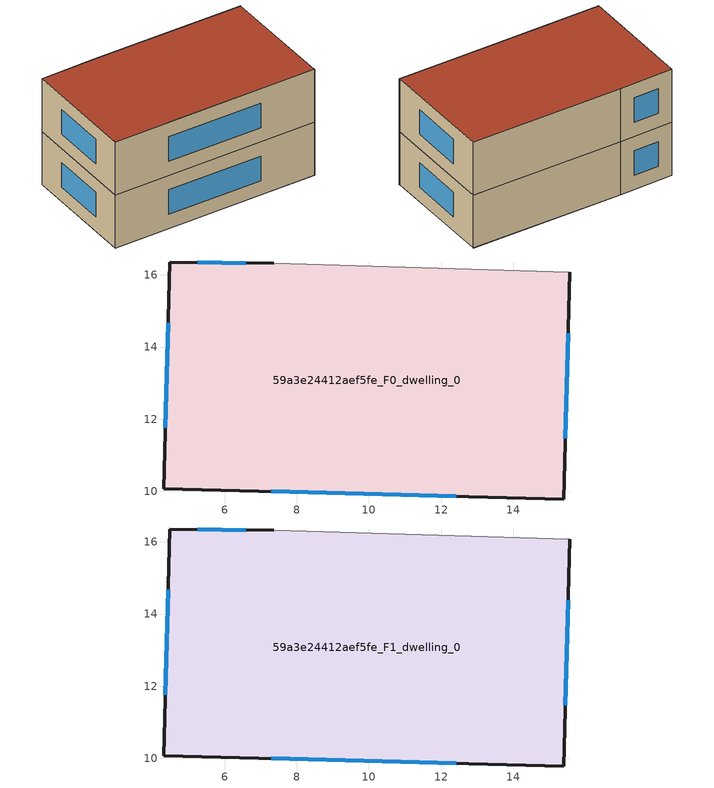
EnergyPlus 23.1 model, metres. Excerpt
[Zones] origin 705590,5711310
59a3e24412aef5fe_F0_dwelling_0
 floor ground (EU_floor_Construction): 15.57,16.07 15.41,9.79 4.31,10.07 4.47,16.36 7.36,16.32 z0
 wall outside (EU_wall_Construction): 7.36,16.32 4.47,16.36 4.31,10.07 15.41,9.79 15.57,16.07 z0:3
 wall adiabatic (EU_wall_Construction): 15.57,16.07 7.36,16.32 z0:3
 window (EU_Window_Construction): 7.29,9.99 12.42,9.86 / 4.43,14.67 4.35,11.76 / 6.58,16.33 5.25,16.35 / 15.45,11.47 15.52,14.38 z0.81:2.19
59a3e24412aef5fe_F1_dwelling_0
 floor to 59a3e24412aef5fe_F0_dwelling_0 (EU_floor_Construction): 15.57,16.07 15.4,9.79 4.31,10.07 4.47,16.36 7.36,16.32 z3
 wall outside (EU_wall_Construction): 7.36,16.32 4.47,16.36 4.31,10.07 15.41,9.79 15.57,16.07 z3:6
 wall adiabatic (EU_wall_Construction): 15.57,16.07 7.36,16.32 z3:6
 window (EU_Window_Construction): 7.29,9.99 12.42,9.86 / 4.43,14.67 4.35,11.76 / 6.58,16.33 5.25,16.35 / 15.45,11.47 15.52,14.38 z3.81:5.19
 roof outside (EU_roof_Construction): 15.41,9.79 15.57,16.07 7.36,16.32 4.47,16.36 4.31,10.07 z6
shading: 7.09,10.01 15.45,9.78 / 15.57,16.07 7.36,16.32 z0:6
[Building]
EU S2 Campaign: North Axis=0; Terrain=City; Solar Distribution=FullExterior
[Site:Location]
London: Latitude=51.5; Longitude=-0.5; Time Zone=0; Elevation=25
[SizingPeriod:WeatherFileDays]
AnnualSizingPeriod: Begin Month=1; Begin Day of Month=1; End Month=12; End Day of Month=31; Day of Week for Start Day=Monday; Use Weather File Daylight Saving Period=No; Use Weather File Rain and Snow Indicators=No
[MATERIAL]
EU_InternalMass_Material: Roughness=MediumRough; Thickness=0.1; Conductivity=1; Density=1800; Specific Heat=900; Thermal Absorptance=0.9; Solar Absorptance=0.7; Visible Absorptance=0.7
[MATERIAL:NOMASS] Roughness=MediumRough; Thermal Absorptance=0.9; Solar Absorptance=0.7; Visible Absorptance=0.7
Name | Thermal Resistance
EU_wall_NoMass | 0.735294
EU_roof_NoMass | 0.520833
EU_floor_NoMass | 1.81159
[WINDOWMATERIAL:SIMPLEGLAZINGSYSTEM]
EU_Window_SimpleGlazing: UFactor=3.92; Solar Heat Gain Coefficient=0.85; Visible Transmittance=0.85
[CONSTRUCTION]
EU_wall_Construction: EU_wall_NoMass
EU_roof_Construction: EU_roof_NoMass
EU_floor_Construction: EU_floor_NoMass
EU_Window_Construction: EU_Window_SimpleGlazing
EU_InternalMass_Construction: EU_InternalMass_Material
[ZONE] Type=1; Multiplier=1; Ceiling Height=autocalculate; Floor Area=autocalculate; Part of Total Floor Area=Yes
Name | Volume
59a3e24412aef5fe_F0_dwelling_0 | 209.987
59a3e24412aef5fe_F1_dwelling_0 | 209.988
[INTERNALMASS] Construction=EU_InternalMass_Construction; Surface Area=69.996
Name | Zone or ZoneList
59a3e24412aef5fe_F0_dwelling_0_EU_InternalMass | 59a3e24412aef5fe_F0_dwelling_0
59a3e24412aef5fe_F1_dwelling_0_EU_InternalMass | 59a3e24412aef5fe_F1_dwelling_0
[OTHEREQUIPMENT] Fuel Type=Electricity; Design Level Calculation Method=Watts/Area; Power per Zone Floor Area=1; Fraction Latent=0; Fraction Radiant=0; Fraction Lost=0; Carbon Dioxide Generation Rate=0; EndUse Subcategory=EU_Step8_InternalGains
Name | Zone or ZoneList or Space or SpaceList | Schedule
EU_Step8_InternalGain_59a3e24412aef5fe_F0_dwelling_0_f000 | 59a3e24412aef5fe_F0_dwelling_0 | EU_Step8_GainSchedule_59a3e24412aef5fe_F0_dwelling_0_f000
EU_Step8_InternalGain_59a3e24412aef5fe_F1_dwelling_0_f000 | 59a3e24412aef5fe_F1_dwelling_0 | EU_Step8_GainSchedule_59a3e24412aef5fe_F1_dwelling_0_f000
[ZONEVENTILATION:DESIGNFLOWRATE] Schedule=EU_AlwaysOn; Design Flow Rate Calculation Method=AirChanges/Hour; Air Changes per Hour=0.48; Ventilation Type=Natural; Fan Pressure Rise=0; Fan Total Efficiency=1; Constant Term Coefficient=1; Temperature Term Coefficient=0; Velocity Term Coefficient=0; Velocity Squared Term Coefficient=0; Minimum Indoor Temperature=-100; Maximum Indoor Temperature=100; Delta Temperature=-100; Minimum Outdoor Temperature=-100; Maximum Outdoor Temperature=100; Maximum Wind Speed=40
Name | Zone or ZoneList or Space or SpaceList
EU_ConstantAir_59a3e24412aef5fe_F0_dwelling_0 | 59a3e24412aef5fe_F0_dwelling_0
EU_ConstantAir_59a3e24412aef5fe_F1_dwelling_0 | 59a3e24412aef5fe_F1_dwelling_0
[HVACTEMPLATE:THERMOSTAT] Constant Heating Setpoint=20; Constant Cooling Setpoint=50
EU_HeatOnly_59a3e24412aef5fe_F0_dwelling_0; EU_HeatOnly_59a3e24412aef5fe_F1_dwelling_0
[HVACTEMPLATE:ZONE:IDEALLOADSAIRSYSTEM] System Availability Schedule=EU_AlwaysOn; Maximum Heating Supply Air Temperature=50; Minimum Cooling Supply Air Temperature=13; Maximum Heating Supply Air Humidity Ratio=0.0156; Minimum Cooling Supply Air Humidity Ratio=0.0077; Heating Limit=NoLimit; Cooling Limit=NoLimit; Heating Availability Schedule=EU_AlwaysOn; Cooling Availability Schedule=EU_CoolingOff; Dehumidification Control Type=ConstantSensibleHeatRatio; Cooling Sensible Heat Ratio=0.7; Dehumidification Setpoint=60; Humidification Control Type=None; Humidification Setpoint=30; Outdoor Air Method=None; Outdoor Air Flow Rate per Person=0.00944; Outdoor Air Flow Rate per Zone Floor Area=0; Outdoor Air Flow Rate per Zone=0; Demand Controlled Ventilation Type=None; Outdoor Air Economizer Type=NoEconomizer; Heat Recovery Type=None; Sensible Heat Recovery Effectiveness=0.7; Latent Heat Recovery Effectiveness=0.65
Name | Template Thermostat
59a3e24412aef5fe_F0_dwelling_0 | EU_HeatOnly_59a3e24412aef5fe_F0_dwelling_0
59a3e24412aef5fe_F1_dwelling_0 | EU_HeatOnly_59a3e24412aef5fe_F1_dwelling_0
[SIZING:ZONE] Zone Cooling Design Supply Air Temperature Input Method=SupplyAirTemperature; Zone Cooling Design Supply Air Temperature=13; Zone Heating Design Supply Air Temperature Input Method=SupplyAirTemperature; Zone Heating Design Supply Air Temperature=50; Zone Cooling Design Supply Air Humidity Ratio=0.008; Zone Heating Design Supply Air Humidity Ratio=0.008; Cooling Design Air Flow Method=DesignDay; Cooling Design Air Flow Rate=0; Cooling Minimum Air Flow per Zone Floor Area=0.000762; Cooling Minimum Air Flow=0; Cooling Minimum Air Flow Fraction=0.2; Heating Design Air Flow Method=DesignDay; Heating Design Air Flow Rate=0; Heating Maximum Air Flow per Zone Floor Area=0.002032; Heating Maximum Air Flow=0.141576; Heating Maximum Air Flow Fraction=0.3; Account for Dedicated Outdoor Air System=No; Dedicated Outdoor Air System Control Strategy=NeutralSupplyAir; Dedicated Outdoor Air Low Setpoint Temperature for Design=autosize; Dedicated Outdoor Air High Setpoint Temperature for Design=autosize; Zone Load Sizing Method=Sensible Load Only No Latent Load; Zone Latent Cooling Design Supply Air Humidity Ratio Input Method=HumidityRatioDifference; Zone Cooling Design Supply Air Humidity Ratio Difference=0.005; Zone Latent Heating Design Supply Air Humidity Ratio Input Method=HumidityRatioDifference; Zone Humidification Design Supply Air Humidity Ratio Difference=0.005
59a3e24412aef5fe_F0_dwelling_0; 59a3e24412aef5fe_F1_dwelling_0
[SCHEDULE:CONSTANT]
Name | Hourly Value
EU_AlwaysOn | 1
EU_CoolingOff | 0
[SCHEDULE:FILE] Column Number=1; Rows to Skip at Top=0; Number of Hours of Data=8760; Column Separator=Comma; Interpolate to Timestep=No; Minutes per Item=60; Adjust Schedule for Daylight Savings=Yes
Name | File
EU_Step8_GainSchedule_59a3e24412aef5fe_F0_dwelling_0_f000 | ../../schedules/59a3e24412aef5fe/59a3e24412aef5fe_F0_dwelling_0_f000_gain.csv
EU_Step8_GainSchedule_59a3e24412aef5fe_F1_dwelling_0_f000 | ../../schedules/59a3e24412aef5fe/59a3e24412aef5fe_F1_dwelling_0_f000_gain.csv
